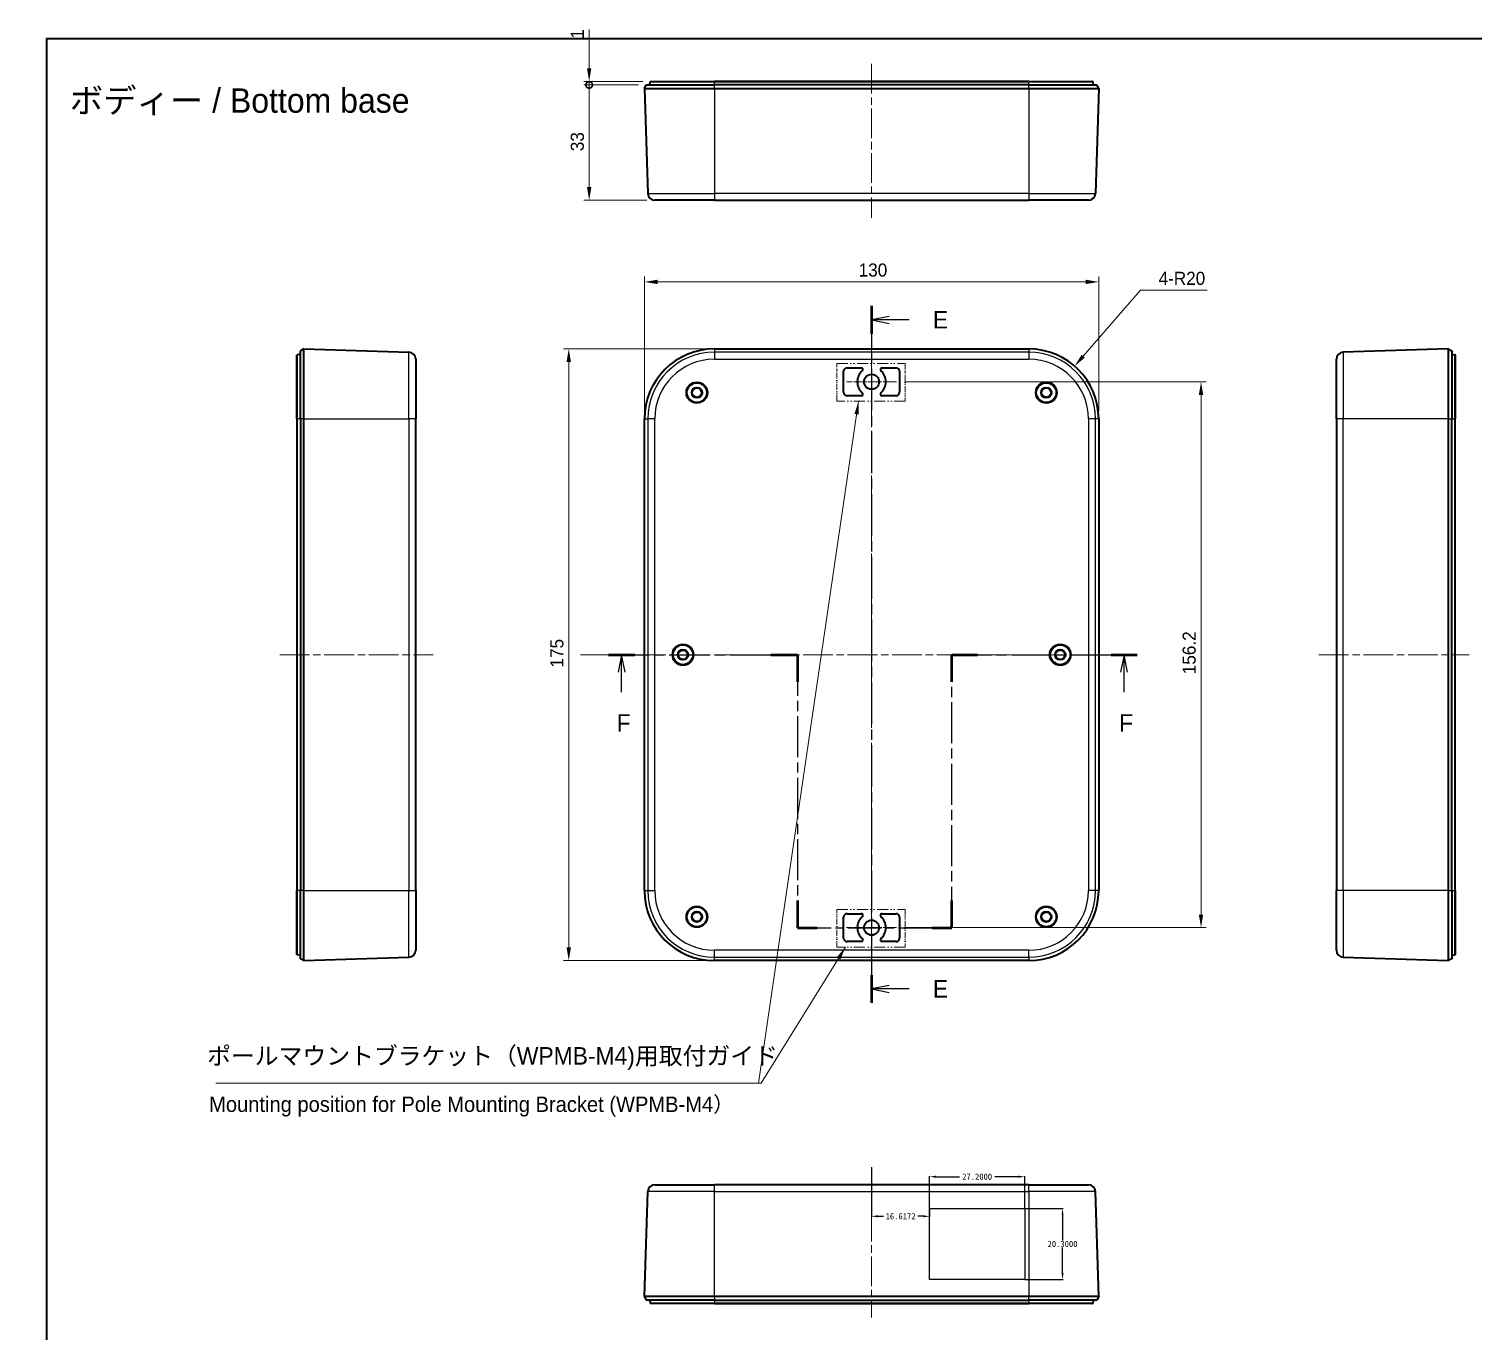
# Model space of a CAD drawing. Header units: millimetres. Extents: x 22 to 2984, y 12 to 577.
# Drawn here: x 2197.2 to 2610.6, y 204.1 to 576.8 of the extents above; entities that cross this region are included whole.
import ezdxf

# ---------------------------------------------------------------- set-up
doc = ezdxf.new("R2010")
doc.units = ezdxf.units.MM
doc.header["$LTSCALE"] = 1.5
doc.linetypes.add('CHAIN', pattern=[0.3543, 0.2362, -0.0295, 0.0591, -0.0295])
doc.linetypes.add('DASH_DOUBLE_DOT', pattern=[0.4398, 0.24, -0.06, 0.0098, -0.06, 0.01, -0.06])
doc.layers.get('Defpoints').update_dxf_attribs({"lineweight": 25})
for name, color, linetype, lineweight in [('Border (ISO)', 7, 'Continuous', 35), ('Dimension (ISO)', 7, 'Continuous', 18), ('Section Line (ISO)', 7, 'CHAIN', 25), ('Sketch Geometry (ISO)', 7, 'Continuous', 18), ('Symbol (ISO)', 7, 'Continuous', 18), ('Visible (ISO)', 7, 'Continuous', 35), ('Visible Narrow (ISO)', 7, 'Continuous', 25)]:
    doc.layers.add(name, color=color, linetype=linetype, lineweight=lineweight)
doc.layers.add('Center Mark (ISO)', color=7, linetype='Continuous', lineweight=18, true_color=0x80ffff)
doc.layers.add('Centerline (ISO)', color=7, linetype='Continuous', lineweight=18, true_color=0x80ffff)
doc.styles.add('Note Text (TK)', font='MS PGothic.ttf')
doc.dimstyles.new('Default - Method 1b (TK)', dxfattribs={"dimscale": 1.5, "dimtxt": 2.5, "dimasz": 2.5, "dimexe": 1, "dimexo": 1.5, "dimgap": 1, "dimtad": 1, "dimtoh": 1, "dimrnd": 1e-08, "dimdsep": 46, "dimtxsty": 'Note Text (TK)', "dimcen": 0.09, "dimdle": 5, "dimclrd": 100, "dimclre": 100, "dimclrt": 7, "dimadec": 1, "dimazin": 1, "dimtfac": 1, "dimtmove": 0, "dimatfit": 3, "dimfxl": 1, "dimtolj": 1, "dimlwd": -1, "dimlwe": -1, "dimarcsym": 0})
doc.dimstyles.new('Default - Method 1b (TK)$7', dxfattribs={"dimscale": 1.5, "dimtxt": 2.5, "dimasz": 2.5, "dimexe": 1, "dimexo": 1.5, "dimgap": 1, "dimtad": 1, "dimtoh": 1, "dimrnd": 1e-08, "dimdsep": 46, "dimtxsty": 'Note Text (TK)', "dimcen": 0.09, "dimdle": 5, "dimclrd": 256, "dimclre": 100, "dimclrt": 7, "dimadec": 1, "dimazin": 1, "dimtfac": 1, "dimtmove": 0, "dimatfit": 3, "dimfxl": 1, "dimtolj": 1, "dimlwd": -1, "dimlwe": -1, "dimarcsym": 0})
doc.dimstyles.get("Standard").update_dxf_attribs({"dimtxt": 0.18, "dimasz": 0.18, "dimexe": 0.18, "dimexo": 0.0625, "dimgap": 0.09, "dimtad": 0, "dimtih": 1, "dimtoh": 1, "dimdec": 4, "dimzin": 0, "dimdsep": 46, "dimtxsty": 'Standard', "dimcen": 0.09, "dimadec": 0, "dimazin": 0, "dimtfac": 1, "dimtdec": 4, "dimtofl": 0, "dimtmove": 0, "dimatfit": 3, "dimfxl": 1, "dimtolj": 1, "dimtzin": 0, "dimarcsym": 0})
doc.dimstyles.new('Standard$0', dxfattribs={"dimtxt": 0.18, "dimasz": 0.18, "dimexe": 0.18, "dimexo": 0.0625, "dimgap": 0.09, "dimtad": 0, "dimtih": 1, "dimtoh": 1, "dimdec": 4, "dimzin": 0, "dimdsep": 46, "dimtxsty": 'Standard', "dimcen": 0.09, "dimadec": 0, "dimazin": 0, "dimtfac": 1, "dimtdec": 4, "dimtofl": 0, "dimtmove": 0, "dimatfit": 3, "dimfxl": 1, "dimtolj": 1, "dimtzin": 0, "dimarcsym": 0})

# ---------------------------------------------------------------- blocks, each defined once
blk = doc.blocks.new('図面枠 tk図枠')
at = {"layer": 'Border (ISO)'}
for q in [(405.5, 289), (14.5, 8)]:
    blk.add_line((14.5, 289), q, dxfattribs=at)
blk = doc.blocks.new('2dTransSection4')
at = {"layer": 'Section Line (ISO)', "linetype": 'CHAIN', "ltscale": 16.889675}
blk.add_line((132.6, 250.74), (132.6, 151.01), dxfattribs=at)
at = {"layer": 'Section Line (ISO)', "linetype": 'Continuous', "lineweight": 50}
for p, q in [((132.6, 250.74), (132.6, 246.76)), ((132.6, 155), (132.6, 151.01))]:
    blk.add_line(p, q, dxfattribs=at)
at = {"layer": 'Section Line (ISO)', "linetype": 'Continuous'}
for p, q in [((135.1, 249.25), (132.6, 248.75)), ((135.1, 248.75), (132.6, 248.75)), ((132.6, 248.75), (135.1, 248.25)), ((137.99, 248.75), (135.1, 248.75)), ((135.1, 153.51), (132.6, 153.01)), ((135.1, 153.01), (132.6, 153.01)), ((132.6, 153.01), (135.1, 152.51)), ((137.99, 153.01), (135.1, 153.01))]:
    blk.add_line(p, q, dxfattribs=at)
at = {"layer": 'Section Line (ISO)', "char_height": 2.5, "attachment_point": 7, "style": 'Note Text (TK)'}
for insert in [(141.37, 247.52), (141.37, 151.78)]:
    blk.add_mtext('E', dxfattribs=dict(at, insert=insert))
blk = doc.blocks.new('2dTransSection5')
at = {"layer": 'Section Line (ISO)', "linetype": 'CHAIN', "ltscale": 16.413095}
blk.add_line((94.93, 200.83), (122, 200.83), dxfattribs=at)
at = {"layer": 'Section Line (ISO)', "linetype": 'Continuous', "lineweight": 50}
for p, q in [((94.93, 200.83), (98.74, 200.83)), ((118.19, 200.83), (122, 200.83)), ((122, 200.83), (122, 196.97)), ((144.08, 196.97), (144.08, 200.83)), ((144.08, 200.83), (147.78, 200.83)), ((166.89, 200.83), (170.59, 200.83)), ((122, 165.65), (122, 161.78)), ((144.08, 161.78), (144.08, 165.65)), ((122, 161.78), (124.82, 161.78)), ((141.26, 161.78), (144.08, 161.78))]:
    blk.add_line(p, q, dxfattribs=at)
at = {"layer": 'Section Line (ISO)', "linetype": 'Continuous'}
for p, q in [((96.83, 200.83), (96.33, 198.33)), ((96.83, 198.33), (96.83, 200.83)), ((97.33, 198.33), (96.83, 200.83)), ((168.74, 200.83), (168.24, 198.33)), ((168.74, 198.33), (168.74, 200.83)), ((169.24, 198.33), (168.74, 200.83)), ((96.83, 195.48), (96.83, 198.33)), ((168.74, 195.5), (168.74, 198.33))]:
    blk.add_line(p, q, dxfattribs=at)
at = {"layer": 'Section Line (ISO)', "linetype": 'CHAIN', "ltscale": 16.551752}
for p, q in [((122, 200.83), (122, 161.78)), ((144.08, 161.78), (144.08, 200.83))]:
    blk.add_line(p, q, dxfattribs=at)
at = {"layer": 'Section Line (ISO)', "linetype": 'CHAIN', "ltscale": 16.09606}
blk.add_line((144.08, 200.83), (170.59, 200.83), dxfattribs=at)
at = {"layer": 'Section Line (ISO)', "linetype": 'CHAIN', "ltscale": 13.591497}
blk.add_line((122, 161.78), (144.08, 161.78), dxfattribs=at)
at = {"layer": 'Section Line (ISO)', "char_height": 2.5, "attachment_point": 7, "style": 'Note Text (TK)'}
for insert in [(96.12, 189.83), (168.03, 189.83)]:
    blk.add_mtext('F', dxfattribs=dict(at, insert=insert))
blk = doc.blocks.new('_DotSmall')
at = {"color": 0, "linetype": 'ByBlock', "const_width": 0.5}
blk.add_lwpolyline([(-0.0625, 0, 1), (0.0625, 0, 1)], format="xyb", close=True, dxfattribs=at)
blk = doc.blocks.new('*D71')
at = {"layer": 'Defpoints', "color": 0, "transparency": 16777216}
for p in [(2357.62, 561.73), (2373.96, 560.73), (2375.22, 561.73)]:
    blk.add_point(p, dxfattribs=at)
at = {"layer": 'Dimension (ISO)', "color": 100, "transparency": 16777216}
for p, q in [((2357.62, 565.48), (2357.62, 576.55)), ((2372.97, 561.73), (2356.12, 561.73)), ((2371.71, 560.73), (2356.12, 560.73)), ((2357.62, 560.73), (2357.62, 561.73)), ((2357.62, 560.73), (2357.62, 556.98))]:
    blk.add_line(p, q, dxfattribs=at)
blk.add_solid([(2356.99, 565.48), (2358.24, 565.48), (2357.62, 561.73)], dxfattribs=at)
at = {"layer": 'Dimension (ISO)', "color": 100, "transparency": 16777216, "xscale": 3.75, "yscale": 3.75, "zscale": 3.75, "rotation": 90}
blk.add_blockref('_DotSmall', (2357.62, 560.73), dxfattribs=at)
at = {"layer": 'Dimension (ISO)', "color": 7, "transparency": 16777216, "insert": (2354.24, 573.92), "char_height": 3.75, "attachment_point": 4, "rotation": 90, "style": 'Note Text (TK)'}
blk.add_mtext('\\A1;1', dxfattribs=at)
blk = doc.blocks.new('*D72')
at = {"layer": 'Defpoints', "color": 0, "transparency": 16777216}
for p in [(2357.62, 560.73), (2373.96, 560.73), (2376.39, 527.73)]:
    blk.add_point(p, dxfattribs=at)
at = {"layer": 'Dimension (ISO)', "color": 100, "transparency": 16777216}
for p, q in [((2371.71, 560.73), (2356.12, 560.73)), ((2357.62, 531.48), (2357.62, 560.73)), ((2374.14, 527.73), (2356.12, 527.73))]:
    blk.add_line(p, q, dxfattribs=at)
blk.add_solid([(2356.99, 531.48), (2358.24, 531.48), (2357.62, 527.73)], dxfattribs=at)
at = {"layer": 'Dimension (ISO)', "color": 100, "transparency": 16777216, "xscale": 3.75, "yscale": 3.75, "zscale": 3.75, "rotation": 90}
blk.add_blockref('_DotSmall', (2357.62, 560.73), dxfattribs=at)
at = {"layer": 'Dimension (ISO)', "color": 7, "transparency": 16777216, "insert": (2354.24, 541.76), "char_height": 3.75, "attachment_point": 4, "rotation": 90, "style": 'Note Text (TK)'}
blk.add_mtext('\\A1;33', dxfattribs=at)
blk = doc.blocks.new('*D73')
at = {"layer": 'Defpoints', "color": 0, "transparency": 16777216}
for p in [(2503.46, 504.36), (2373.46, 465.17), (2503.46, 465.17)]:
    blk.add_point(p, dxfattribs=at)
at = {"layer": 'Dimension (ISO)', "color": 100, "transparency": 16777216}
for p, q in [((2373.46, 467.42), (2373.46, 505.86)), ((2377.21, 504.36), (2499.71, 504.36)), ((2503.46, 467.42), (2503.46, 505.86))]:
    blk.add_line(p, q, dxfattribs=at)
for points in [[(2377.21, 504.98), (2377.21, 503.73), (2373.46, 504.36)], [(2499.71, 504.98), (2499.71, 503.73), (2503.46, 504.36)]]:
    blk.add_solid(points, dxfattribs=at)
at = {"layer": 'Dimension (ISO)', "color": 7, "transparency": 16777216, "insert": (2434.75, 507.73), "char_height": 3.75, "attachment_point": 4, "style": 'Note Text (TK)'}
blk.add_mtext('\\A1;130', dxfattribs=at)
blk = doc.blocks.new('*D74')
at = {"layer": 'Defpoints', "color": 0, "transparency": 16777216}
for p in [(2393.46, 485.17), (2351.77, 310.17), (2393.46, 310.17)]:
    blk.add_point(p, dxfattribs=at)
at = {"layer": 'Dimension (ISO)', "color": 100, "transparency": 16777216}
for p, q in [((2391.21, 485.17), (2350.27, 485.17)), ((2351.77, 481.42), (2351.77, 313.92)), ((2391.21, 310.17), (2350.27, 310.17))]:
    blk.add_line(p, q, dxfattribs=at)
for points in [[(2351.15, 481.42), (2352.4, 481.42), (2351.77, 485.17)], [(2351.15, 313.92), (2352.4, 313.92), (2351.77, 310.17)]]:
    blk.add_solid(points, dxfattribs=at)
at = {"layer": 'Dimension (ISO)', "color": 7, "transparency": 16777216, "insert": (2348.4, 394), "char_height": 3.75, "attachment_point": 4, "rotation": 90, "style": 'Note Text (TK)'}
blk.add_mtext('\\A1;175', dxfattribs=at)
blk = doc.blocks.new('*D75')
at = {"layer": 'Defpoints', "color": 0, "transparency": 16777216}
for p in [(2445.61, 475.77), (2445.61, 319.57), (2532.75, 319.57)]:
    blk.add_point(p, dxfattribs=at)
at = {"layer": 'Dimension (ISO)', "color": 100, "transparency": 16777216}
for p, q in [((2447.86, 475.77), (2534.25, 475.77)), ((2532.75, 472.02), (2532.75, 323.32)), ((2447.86, 319.57), (2534.25, 319.57))]:
    blk.add_line(p, q, dxfattribs=at)
for points in [[(2532.12, 472.02), (2533.37, 472.02), (2532.75, 475.77)], [(2532.12, 323.32), (2533.37, 323.32), (2532.75, 319.57)]]:
    blk.add_solid(points, dxfattribs=at)
at = {"layer": 'Dimension (ISO)', "color": 7, "transparency": 16777216, "insert": (2529.37, 392.09), "char_height": 3.75, "attachment_point": 4, "rotation": 90, "style": 'Note Text (TK)'}
blk.add_mtext('\\A1;156.2', dxfattribs=at)
blk = doc.blocks.new('*D76')
at = {"layer": 'Defpoints', "color": 0, "transparency": 16777216}
for p in [(2496.57, 480.27), (2483.46, 465.17)]:
    blk.add_point(p, dxfattribs=at)
at = {"layer": 'Dimension (ISO)', "color": 100, "transparency": 16777216}
for p, q in [((2515.43, 501.98), (2499.03, 483.1)), ((2534.52, 501.98), (2515.43, 501.98))]:
    blk.add_line(p, q, dxfattribs=at)
blk.add_solid([(2498.56, 483.51), (2499.5, 482.69), (2496.57, 480.27)], dxfattribs=at)
at = {"layer": 'Dimension (ISO)', "color": 7, "transparency": 16777216, "insert": (2520.59, 505.35), "char_height": 3.75, "attachment_point": 4, "style": 'Note Text (TK)'}
blk.add_mtext('\\A1;4-R20', dxfattribs=at)
blk = doc.blocks.new('*D133')
at = {"color": 0, "linetype": 'ByBlock', "lineweight": -2, "transparency": 16777216}
for p, q in [((1536.88, 401.77), (1536.22, 400.1)), ((1538.68, 401.77), (1536.88, 401.77)), ((2455.07, 239.26), (2455.07, 248.48)), ((2456.87, 248.3), (2463.63, 248.3)), ((2480.47, 248.3), (2473.71, 248.3)), ((2482.27, 239.26), (2482.27, 248.48))]:
    blk.add_line(p, q, dxfattribs=at)
at = {"color": 0, "lineweight": -2, "transparency": 16777216}
for p, q in [((1534.16, 395.1), (1534.34, 395.1)), ((1534.25, 395.01), (1534.25, 395.19))]:
    blk.add_line(p, q, dxfattribs=at)
at = {"color": 0, "transparency": 16777216}
for points in [[(1535.94, 400.21), (1536.5, 399.99), (1535.56, 398.42)], [(2456.87, 248.6), (2456.87, 248), (2455.07, 248.3)], [(2480.47, 248.6), (2480.47, 248), (2482.27, 248.3)]]:
    blk.add_solid(points, dxfattribs=at)
at = {"layer": 'Defpoints', "color": 0, "transparency": 16777216}
for p in [(1535.56, 398.42), (1532.94, 391.78), (2482.27, 248.3), (2455.07, 239.2), (2482.27, 239.2)]:
    blk.add_point(p, dxfattribs=at)
at = {"color": 0, "transparency": 16777216, "char_height": 1.8, "attachment_point": 5}
for s, insert in [('\\A1;∅7.1400', (1543.57, 401.77)), ('\\A1;27.2000', (2468.67, 248.3))]:
    blk.add_mtext(s, dxfattribs=dict(at, insert=insert))
blk = doc.blocks.new('*D132')
at = {"color": 0, "linetype": 'ByBlock', "lineweight": -2, "transparency": 16777216}
for p, q in [((2482.34, 239.2), (2493.29, 239.2)), ((2493.11, 237.4), (2493.11, 230.04)), ((2493.11, 220.7), (2493.11, 228.06)), ((2482.34, 218.9), (2493.29, 218.9))]:
    blk.add_line(p, q, dxfattribs=at)
at = {"color": 0, "transparency": 16777216}
for points in [[(2492.81, 237.4), (2493.41, 237.4), (2493.11, 239.2)], [(2492.81, 220.7), (2493.41, 220.7), (2493.11, 218.9)]]:
    blk.add_solid(points, dxfattribs=at)
at = {"layer": 'Defpoints', "color": 0, "transparency": 16777216}
for p in [(2482.27, 239.2), (2482.27, 218.9), (2493.11, 218.9)]:
    blk.add_point(p, dxfattribs=at)
at = {"color": 0, "transparency": 16777216, "insert": (2493.11, 229.05), "char_height": 1.8, "attachment_point": 5}
blk.add_mtext('\\A1;20.3000', dxfattribs=at)
blk = doc.blocks.new('*D134')
at = {"color": 0, "linetype": 'ByBlock', "lineweight": -2, "transparency": 16777216}
for p, q in [((2438.46, 250.92), (2438.46, 236.79)), ((2440.26, 236.97), (2441.87, 236.97)), ((2453.27, 236.97), (2451.65, 236.97)), ((2455.07, 239.14), (2455.07, 236.79))]:
    blk.add_line(p, q, dxfattribs=at)
at = {"color": 0, "transparency": 16777216}
for points in [[(2440.26, 237.27), (2440.26, 236.67), (2438.46, 236.97)], [(2453.27, 237.27), (2453.27, 236.67), (2455.07, 236.97)]]:
    blk.add_solid(points, dxfattribs=at)
at = {"layer": 'Defpoints', "color": 0, "transparency": 16777216}
for p in [(2438.46, 250.99), (2438.46, 236.97), (2455.07, 239.2)]:
    blk.add_point(p, dxfattribs=at)
at = {"color": 0, "transparency": 16777216, "insert": (2446.76, 236.97), "char_height": 1.8, "attachment_point": 5}
blk.add_mtext('\\A1;16.6172', dxfattribs=at)

msp = doc.modelspace()

# ---------------------------------------------------------------- linework, layer by layer
for p, q in [((2455.07299, 218.89758), (2455.07299, 239.19758)), ((2455.07299, 239.19758), (2468.67299, 239.19758)), ((2468.67299, 239.19758), (2482.27299, 239.19758)), ((2482.27299, 239.19758), (2482.27299, 218.89758)), ((2482.27299, 218.89758), (2455.07299, 218.89758))]:
    msp.add_line(p, q)
at = {"layer": 'Center Mark (ISO)', "linetype": 'CHAIN', "ltscale": 7.945033}
for p, q in [((2438.45579, 482.91906), (2438.45579, 468.61906)), ((2445.60579, 475.76906), (2431.30579, 475.76906)), ((2438.45579, 326.71906), (2438.45579, 312.41906)), ((2445.60579, 319.56906), (2431.30579, 319.56906))]:
    msp.add_line(p, q, dxfattribs=at)
at = {"layer": 'Centerline (ISO)', "linetype": 'CHAIN', "ltscale": 23.990969}
for p, q in [((2438.45579, 566.73004), (2438.45579, 522.73004)), ((2438.45579, 487.23059), (2438.45579, 308.10754)), ((2269.06201, 397.66906), (2312.97938, 397.66906)), ((2355.10145, 397.66906), (2505.51731, 397.66906)), ((2566.49962, 397.66906), (2609.49962, 397.66906)), ((2438.45579, 250.98511), (2438.45579, 207.98511))]:
    msp.add_line(p, q, dxfattribs=at)
at = {"layer": 'Sketch Geometry (ISO)', "color": 1, "linetype": 'DASH_DOUBLE_DOT', "lineweight": 18, "ltscale": 8.760775, "true_color": 0xff0000}
for p, q in [((2428.52384, 481.03789), (2448.09724, 481.03789)), ((2448.09724, 470.18821), (2428.52384, 470.18821)), ((2428.52384, 324.81267), (2448.09724, 324.81267)), ((2448.09724, 313.96299), (2428.52384, 313.96299))]:
    msp.add_line(p, q, dxfattribs=at)
at = {"layer": 'Sketch Geometry (ISO)', "color": 1, "linetype": 'DASH_DOUBLE_DOT', "lineweight": 18, "ltscale": 4.856115, "true_color": 0xff0000}
for p, q in [((2428.52384, 470.18821), (2428.52384, 481.03789)), ((2448.09724, 481.03789), (2448.09724, 470.18821)), ((2428.52384, 313.96299), (2428.52384, 324.81267)), ((2448.09724, 324.81267), (2448.09724, 313.96299))]:
    msp.add_line(p, q, dxfattribs=at)
at = {"layer": 'Visible (ISO)'}
for p, q in [((2373.45579, 559.73004), (2373.95579, 560.73004)), ((2373.45579, 559.73004), (2393.45579, 559.73004)), ((2373.45579, 559.73004), (2374.39524, 529.66757)), ((2373.95579, 560.73004), (2393.45579, 560.73004)), ((2374.95579, 560.73004), (2375.11755, 561.6474)), ((2375.21603, 561.73004), (2393.45579, 561.73004)), ((2483.45579, 561.73004), (2393.45579, 561.73004)), ((2483.45579, 560.73004), (2393.45579, 560.73004)), ((2393.45579, 559.73004), (2483.45579, 559.73004)), ((2483.45579, 561.73004), (2501.69555, 561.73004)), ((2483.45579, 560.73004), (2502.95579, 560.73004)), ((2483.45579, 559.73004), (2503.45579, 559.73004)), ((2501.95579, 560.73004), (2501.79403, 561.6474)), ((2503.45579, 559.73004), (2502.51634, 529.66757)), ((2503.45579, 559.73004), (2502.95579, 560.73004)), ((2393.45579, 527.73004), (2376.39427, 527.73004)), ((2393.45579, 527.73004), (2483.45579, 527.73004)), ((2500.51731, 527.73004), (2483.45579, 527.73004)), ((2274.97938, 483.66906), (2274.06201, 483.50731)), ((2275.97938, 485.16906), (2274.97938, 484.66906)), ((2274.97938, 465.16906), (2274.97938, 484.66906)), ((2275.97938, 465.16906), (2275.97938, 485.16906)), ((2275.97938, 485.16906), (2306.04185, 484.22961)), ((2393.45579, 485.16906), (2483.45579, 485.16906)), ((2603.49962, 485.16906), (2573.43715, 484.22961)), ((2603.49962, 485.16906), (2604.49962, 484.66906)), ((2603.49962, 485.16906), (2603.49962, 465.16906)), ((2604.49962, 484.66906), (2604.49962, 465.16906)), ((2604.49962, 483.66906), (2605.41698, 483.50731)), ((2273.97938, 465.16906), (2273.97938, 483.40883)), ((2307.97938, 482.23059), (2307.97938, 465.16906)), ((2431.45579, 479.76906), (2435.47083, 479.76906)), ((2441.44075, 479.76906), (2445.45579, 479.76906)), ((2571.49962, 465.16906), (2571.49962, 482.23059)), ((2605.49962, 483.40883), (2605.49962, 465.16906)), ((2430.45579, 472.76906), (2430.45579, 478.76906)), ((2446.45579, 478.76906), (2446.45579, 472.76906)), ((2435.47083, 471.76906), (2431.45579, 471.76906)), ((2445.45579, 471.76906), (2441.44075, 471.76906)), ((2273.97938, 465.16906), (2273.97938, 330.16906)), ((2274.97938, 465.16906), (2274.97938, 330.16906)), ((2275.97938, 330.16906), (2275.97938, 465.16906)), ((2307.97938, 330.16906), (2307.97938, 465.16906)), ((2373.45579, 330.16906), (2373.45579, 465.16906)), ((2503.45579, 465.16906), (2503.45579, 330.16906)), ((2571.49962, 465.16906), (2571.49962, 330.16906)), ((2603.49962, 465.16906), (2603.49962, 330.16906)), ((2604.49962, 330.16906), (2604.49962, 465.16906)), ((2605.49962, 330.16906), (2605.49962, 465.16906)), ((2273.97938, 311.9293), (2273.97938, 330.16906)), ((2274.97938, 310.66906), (2274.97938, 330.16906)), ((2275.97938, 310.16906), (2275.97938, 330.16906)), ((2307.97938, 330.16906), (2307.97938, 313.10754)), ((2571.49962, 313.10754), (2571.49962, 330.16906)), ((2603.49962, 330.16906), (2603.49962, 310.16906)), ((2604.49962, 330.16906), (2604.49962, 310.66906)), ((2605.49962, 330.16906), (2605.49962, 311.9293)), ((2430.45579, 316.56906), (2430.45579, 322.56906)), ((2431.45579, 323.56906), (2435.47083, 323.56906)), ((2441.44075, 323.56906), (2445.45579, 323.56906)), ((2446.45579, 322.56906), (2446.45579, 316.56906)), ((2435.47083, 315.56906), (2431.45579, 315.56906)), ((2445.45579, 315.56906), (2441.44075, 315.56906)), ((2274.97938, 311.66906), (2274.06201, 311.83082)), ((2275.97938, 310.16906), (2274.97938, 310.66906)), ((2275.97938, 310.16906), (2306.04185, 311.10852)), ((2483.45579, 310.16906), (2393.45579, 310.16906)), ((2573.43715, 311.10852), (2603.49962, 310.16906)), ((2604.49962, 310.66906), (2603.49962, 310.16906)), ((2604.49962, 311.66906), (2605.41698, 311.83082)), ((2373.45579, 213.98511), (2374.39524, 244.04758)), ((2376.39427, 245.98511), (2393.45579, 245.98511)), ((2483.45579, 245.98511), (2393.45579, 245.98511)), ((2483.45579, 245.98511), (2500.51731, 245.98511)), ((2503.45579, 213.98511), (2502.51634, 244.04758)), ((2373.45579, 213.98511), (2373.95579, 212.98511)), ((2393.45579, 213.98511), (2373.45579, 213.98511)), ((2393.45579, 212.98511), (2373.95579, 212.98511)), ((2374.95579, 212.98511), (2375.11755, 212.06775)), ((2393.45579, 211.98511), (2375.21603, 211.98511)), ((2483.45579, 213.98511), (2393.45579, 213.98511)), ((2393.45579, 212.98511), (2483.45579, 212.98511)), ((2393.45579, 211.98511), (2483.45579, 211.98511)), ((2503.45579, 213.98511), (2483.45579, 213.98511)), ((2502.95579, 212.98511), (2483.45579, 212.98511)), ((2501.69555, 211.98511), (2483.45579, 211.98511)), ((2501.95579, 212.98511), (2501.79403, 212.06775)), ((2503.45579, 213.98511), (2502.95579, 212.98511))]:
    msp.add_line(p, q, dxfattribs=at)
for centre, radius in [((2388.45579, 472.66906), 3), ((2388.45579, 472.66906), 2.85), ((2438.45579, 475.76906), 2.15), ((2488.45579, 472.66906), 3), ((2488.45579, 472.66906), 2.85), ((2388.45579, 472.66906), 1.5), ((2388.45579, 472.66906), 1.35), ((2488.45579, 472.66906), 1.5), ((2488.45579, 472.66906), 1.35), ((2384.45579, 397.66906), 3), ((2384.45579, 397.66906), 2.85), ((2384.45579, 397.66906), 1.5), ((2384.45579, 397.66906), 1.35), ((2492.45579, 397.66906), 3), ((2492.45579, 397.66906), 2.85), ((2492.45579, 397.66906), 1.5), ((2492.45579, 397.66906), 1.35), ((2388.45579, 322.66906), 3), ((2388.45579, 322.66906), 2.85), ((2388.45579, 322.66906), 1.5), ((2388.45579, 322.66906), 1.35), ((2488.45579, 322.66906), 3), ((2488.45579, 322.66906), 2.85), ((2488.45579, 322.66906), 1.5), ((2488.45579, 322.66906), 1.35), ((2438.45579, 319.56906), 2.15)]:
    msp.add_circle(centre, radius, dxfattribs=at)
for centre, radius, start, end in [((2375.21603, 561.63004), 0.1, 90, 170), ((2501.69555, 561.63004), 0.1, 10, 90), ((2376.39427, 529.73004), 2, 181.7899106, 270), ((2500.51731, 529.73004), 2, 270, 358.2100894), ((2305.97938, 482.23059), 2, 0, 88.2100894), ((2393.45579, 465.16906), 20, 90, 180), ((2483.45579, 465.16906), 20, 0, 90), ((2573.49962, 482.23059), 2, 91.7899106, 180), ((2274.07938, 483.40883), 0.1, 100, 180), ((2431.45579, 478.76906), 1, 90, 180), ((2435.47083, 479.26906), 0.5, 310.4590831, 90), ((2441.44075, 479.26906), 0.5, 90, 229.5409169), ((2445.45579, 478.76906), 1, 0, 90), ((2605.39962, 483.40883), 0.1, 0, 80), ((2438.45579, 475.76906), 4.1, 130.4590831, 229.5409169), ((2438.45579, 475.76906), 4.1, 310.4590831, 49.5409169), ((2431.45579, 472.76906), 1, 180, 270), ((2435.47083, 472.26906), 0.5, 270, 49.5409169), ((2441.44075, 472.26906), 0.5, 130.4590831, 270), ((2445.45579, 472.76906), 1, 270, 0), ((2393.45579, 330.16906), 20, 180, 270), ((2483.45579, 330.16906), 20, 270, 0), ((2431.45579, 322.56906), 1, 90, 180), ((2438.45579, 319.56906), 4.1, 130.4590831, 229.5409169), ((2435.47083, 323.06906), 0.5, 310.4590831, 90), ((2441.44075, 323.06906), 0.5, 90, 229.5409169), ((2438.45579, 319.56906), 4.1, 310.4590831, 49.5409169), ((2445.45579, 322.56906), 1, 0, 90), ((2431.45579, 316.56906), 1, 180, 270), ((2435.47083, 316.06906), 0.5, 270, 49.5409169), ((2441.44075, 316.06906), 0.5, 130.4590831, 270), ((2445.45579, 316.56906), 1, 270, 0), ((2274.07938, 311.9293), 0.1, 180, 260), ((2305.97938, 313.10754), 2, 271.7899106, 0), ((2573.49962, 313.10754), 2, 180, 268.2100894), ((2605.39962, 311.9293), 0.1, 280, 0), ((2376.39427, 243.98511), 2, 90, 178.2100894), ((2500.51731, 243.98511), 2, 1.7899106, 90), ((2375.21603, 212.08511), 0.1, 190, 270), ((2501.69555, 212.08511), 0.1, 270, 350)]:
    msp.add_arc(centre, radius, start, end, dxfattribs=at)
at = {"layer": 'Visible Narrow (ISO)'}
for p, q in [((2393.45579, 561.6474), (2375.11755, 561.6474)), ((2393.45579, 561.6474), (2393.45579, 561.73004)), ((2393.45579, 560.73004), (2393.45579, 561.6474)), ((2393.45579, 561.6474), (2483.45579, 561.6474)), ((2393.45579, 559.73004), (2393.45579, 560.73004)), ((2393.45579, 559.73004), (2393.45579, 529.66757)), ((2483.45579, 561.6474), (2483.45579, 561.73004)), ((2483.45579, 560.73004), (2483.45579, 561.6474)), ((2501.79403, 561.6474), (2483.45579, 561.6474)), ((2483.45579, 559.73004), (2483.45579, 560.73004)), ((2483.45579, 559.73004), (2483.45579, 529.66757)), ((2374.39524, 529.66757), (2393.45579, 529.66757)), ((2483.45579, 529.66757), (2393.45579, 529.66757)), ((2393.45579, 529.66757), (2393.45579, 527.73004)), ((2483.45579, 529.66757), (2502.51634, 529.66757)), ((2483.45579, 529.66757), (2483.45579, 527.73004)), ((2306.04185, 465.16906), (2306.04185, 484.22961)), ((2393.45579, 485.16906), (2393.45579, 484.22961)), ((2483.45579, 484.22961), (2393.45579, 484.22961)), ((2393.45579, 484.22961), (2393.45579, 482.23059)), ((2483.45579, 485.16906), (2483.45579, 484.22961)), ((2483.45579, 484.22961), (2483.45579, 482.23059)), ((2573.43715, 484.22961), (2573.43715, 465.16906)), ((2274.06201, 483.50731), (2274.06201, 465.16906)), ((2393.45579, 482.23059), (2483.45579, 482.23059)), ((2605.41698, 465.16906), (2605.41698, 483.50731)), ((2274.06201, 465.16906), (2273.97938, 465.16906)), ((2274.97938, 465.16906), (2274.06201, 465.16906)), ((2274.06201, 330.16906), (2274.06201, 465.16906)), ((2275.97938, 465.16906), (2274.97938, 465.16906)), ((2275.97938, 465.16906), (2306.04185, 465.16906)), ((2306.04185, 465.16906), (2306.04185, 330.16906)), ((2307.97938, 465.16906), (2306.04185, 465.16906)), ((2373.45579, 465.16906), (2374.39524, 465.16906)), ((2374.39524, 465.16906), (2374.39524, 330.16906)), ((2376.39427, 465.16906), (2374.39524, 465.16906)), ((2376.39427, 330.16906), (2376.39427, 465.16906)), ((2502.51634, 465.16906), (2500.51731, 465.16906)), ((2500.51731, 465.16906), (2500.51731, 330.16906)), ((2502.51634, 330.16906), (2502.51634, 465.16906)), ((2503.45579, 465.16906), (2502.51634, 465.16906)), ((2573.43715, 465.16906), (2571.49962, 465.16906)), ((2603.49962, 465.16906), (2573.43715, 465.16906)), ((2573.43715, 330.16906), (2573.43715, 465.16906)), ((2603.49962, 465.16906), (2604.49962, 465.16906)), ((2604.49962, 465.16906), (2605.41698, 465.16906)), ((2605.41698, 465.16906), (2605.41698, 330.16906)), ((2605.41698, 465.16906), (2605.49962, 465.16906)), ((2274.06201, 330.16906), (2273.97938, 330.16906)), ((2274.97938, 330.16906), (2274.06201, 330.16906)), ((2274.06201, 330.16906), (2274.06201, 311.83082)), ((2275.97938, 330.16906), (2274.97938, 330.16906)), ((2275.97938, 330.16906), (2306.04185, 330.16906)), ((2306.04185, 311.10852), (2306.04185, 330.16906)), ((2306.04185, 330.16906), (2307.97938, 330.16906)), ((2373.45579, 330.16906), (2374.39524, 330.16906)), ((2374.39524, 330.16906), (2376.39427, 330.16906)), ((2502.51634, 330.16906), (2500.51731, 330.16906)), ((2503.45579, 330.16906), (2502.51634, 330.16906)), ((2573.43715, 330.16906), (2571.49962, 330.16906)), ((2603.49962, 330.16906), (2573.43715, 330.16906)), ((2573.43715, 330.16906), (2573.43715, 311.10852)), ((2603.49962, 330.16906), (2604.49962, 330.16906)), ((2604.49962, 330.16906), (2605.41698, 330.16906)), ((2605.41698, 311.83082), (2605.41698, 330.16906)), ((2605.41698, 330.16906), (2605.49962, 330.16906)), ((2393.45579, 311.10852), (2393.45579, 313.10754)), ((2483.45579, 313.10754), (2393.45579, 313.10754)), ((2393.45579, 311.10852), (2483.45579, 311.10852)), ((2393.45579, 310.16906), (2393.45579, 311.10852)), ((2483.45579, 311.10852), (2483.45579, 313.10754)), ((2483.45579, 311.10852), (2483.45579, 310.16906)), ((2393.45579, 244.04758), (2374.39524, 244.04758)), ((2393.45579, 244.04758), (2393.45579, 245.98511)), ((2393.45579, 213.98511), (2393.45579, 244.04758)), ((2393.45579, 244.04758), (2483.45579, 244.04758)), ((2483.45579, 244.04758), (2483.45579, 245.98511)), ((2483.45579, 244.04758), (2483.45579, 213.98511)), ((2502.51634, 244.04758), (2483.45579, 244.04758)), ((2375.11755, 212.06775), (2393.45579, 212.06775)), ((2393.45579, 213.98511), (2393.45579, 212.98511)), ((2393.45579, 212.98511), (2393.45579, 212.06775)), ((2483.45579, 212.06775), (2393.45579, 212.06775)), ((2393.45579, 212.06775), (2393.45579, 211.98511)), ((2483.45579, 212.98511), (2483.45579, 213.98511)), ((2483.45579, 212.98511), (2483.45579, 212.06775)), ((2483.45579, 212.06775), (2501.79403, 212.06775)), ((2483.45579, 211.98511), (2483.45579, 212.06775))]:
    msp.add_line(p, q, dxfattribs=at)
for centre, radius, start, end in [((2393.45579, 465.16906), 19.06055, 90, 180), ((2483.45579, 465.16906), 19.06055, 0, 90), ((2393.45579, 465.16906), 17.06152, 90, 180), ((2483.45579, 465.16906), 17.06152, 0, 90), ((2393.45579, 330.16906), 19.06055, 180, 270), ((2393.45579, 330.16906), 17.06152, 180, 270), ((2483.45579, 330.16906), 19.06055, 270, 0), ((2483.45579, 330.16906), 17.06152, 270, 0)]:
    msp.add_arc(centre, radius, start, end, dxfattribs=at)

# ---------------------------------------------------------------- block references
at = {"xscale": 2, "yscale": 2, "zscale": 2}
msp.add_blockref('図面枠 tk図枠', (2173.25, -4), dxfattribs=at)
at = {"layer": 'Section Line (ISO)', "xscale": 2, "yscale": 2, "zscale": 2}
for name in ['2dTransSection4', '2dTransSection5']:
    msp.add_blockref(name, (2173.25, -4), dxfattribs=at)

# ---------------------------------------------------------------- texts
at = {"layer": 'Symbol (ISO)', "color": 7, "line_spacing_factor": 1.5, "style": 'Note Text (TK)'}
for s, insert, char_height, width, attachment_point in [('{\\fＭＳ Ｐゴシック|b0|i0;\\H7.0000;ボディー / Bottom base}', (2208.96547, 555.88924), 6.9999999, 118.7425056, 4), ('{ポールマウントブラケット（WPMB-M4)用取付ガイド}', (2248.25878, 278.88275), 5, 157.2807026, 7), ('{\\fＭＳ Ｐゴシック|b0|i0;\\H4.4000;Mounting position for Pole Mounting Bracket (WPMB-M4）}', (2248.83964, 268.37157), 4.4, 159.2491245, 4)]:
    msp.add_mtext(s, dxfattribs=dict(at, insert=insert, char_height=char_height, width=width, attachment_point=attachment_point))
at = {"layer": 'Symbol (ISO)', "color": 7, "insert": (2390.12634, 275.8629), "char_height": 5, "attachment_point": 7, "line_spacing_factor": 1.5, "style": 'Note Text (TK)'}
msp.add_mtext('{ }', dxfattribs=at)

# ---------------------------------------------------------------- dimensions: what is measured, and where the dimension line sits
dim = msp.add_diameter_dim_2p(p1=(1532.94111, 391.78229), p2=(1535.56205, 398.42385), dimstyle='Standard', override={"dimtxt": 1.8, "dimasz": 1.8, "dimarcsym": 1})
dim.commit()
dim.dimension.update_dxf_attribs({"geometry": '*D133', "text_midpoint": (1543.57353, 401.77253), "dimtype": 163})
for base, p2, picture, middle in [((2482.27299, 248.29525), (2482.27299, 239.19758), '*D133', (2468.67299, 248.29525)), ((2438.45579, 236.96554), (2438.45579, 250.98511), '*D134', (2446.76439, 236.96554))]:
    dim = msp.add_linear_dim(base=base, p1=(2455.07299, 239.19758), p2=p2, dimstyle='Standard$0', override={"dimtxt": 1.8, "dimasz": 1.8, "dimarcsym": 1})
    dim.commit()
    dim.dimension.update_dxf_attribs({"geometry": picture, "text_midpoint": middle})
dim = msp.add_linear_dim(base=(2493.10791, 218.89758), p1=(2482.27299, 239.19758), p2=(2482.27299, 218.89758), angle=90, dimstyle='Standard$0', override={"dimtxt": 1.8, "dimasz": 1.8, "dimarcsym": 1})
dim.commit()
dim.dimension.update_dxf_attribs({"geometry": '*D132', "text_midpoint": (2493.10791, 229.04758)})
at = {"layer": 'Dimension (ISO)', "color": 100, "true_color": 0x00ff3f}
for base, p1, p2, angle, override, picture, middle in [((2357.61789, 561.73004), (2373.95579, 560.73004), (2375.21603, 561.73004), 90, {"dimtoh": 0, "dimdec": 2, "dimblk1": 'DotSmall', "dimsah": 1, "dimdle": 0, "dimtp": 0, "dimtm": 0, "dimtdec": 2, "dimtofl": 1, "dimatfit": 1}, '*D71', (2357.61789, 574.48288)), ((2357.61789, 560.73004), (2376.39427, 527.73004), (2373.95579, 560.73004), 90, {"dimtoh": 0, "dimdec": 2, "dimblk2": 'DotSmall', "dimsah": 1, "dimdle": 0, "dimtp": 0, "dimtm": 0, "dimtdec": 2, "dimtofl": 0, "dimatfit": 1}, '*D72', (2357.61789, 544.21004)), ((2351.77259, 310.16906), (2393.45579, 485.16906), (2393.45579, 310.16906), 270, {"dimtoh": 0, "dimdec": 2, "dimtp": 0, "dimtm": 0, "dimtdec": 2, "dimtofl": 0, "dimatfit": 1}, '*D74', (2351.77259, 397.66906)), ((2532.74646, 319.56906), (2445.60579, 475.76906), (2445.60579, 319.56906), 90, {"dimtoh": 0, "dimdec": 2, "dimtp": 0, "dimtm": 0, "dimtdec": 2, "dimtofl": 0, "dimatfit": 1}, '*D75', (2532.74646, 397.66906))]:
    dim = msp.add_linear_dim(base=base, p1=p1, p2=p2, angle=angle, dimstyle='Default - Method 1b (TK)', override=override, dxfattribs=at)
    dim.commit()
    dim.dimension.update_dxf_attribs({"geometry": picture, "text_midpoint": middle, "dimtype": 160})
dim = msp.add_linear_dim(base=(2503.45579, 504.35743), p1=(2373.45579, 465.16906), p2=(2503.45579, 465.16906), dimstyle='Default - Method 1b (TK)', override={"dimtoh": 0, "dimdec": 2, "dimtp": 0, "dimtm": 0, "dimtdec": 2, "dimtofl": 0, "dimatfit": 1}, dxfattribs=at)
dim.commit()
dim.dimension.update_dxf_attribs({"geometry": '*D73', "text_midpoint": (2438.45579, 504.35743), "dimtype": 160})
dim = msp.add_radius_dim(center=(2483.45579, 465.16906), mpoint=(2496.57058, 480.2688), text='4-<>', dimstyle='Default - Method 1b (TK)', override={"dimtih": 1, "dimdec": 2, "dimcen": 0, "dimtp": 0, "dimtm": 0, "dimtdec": 2, "dimtofl": 0}, dxfattribs=at)
dim.commit()
dim.dimension.update_dxf_attribs({"geometry": '*D76', "text_midpoint": (2527.55565, 501.97966), "dimtype": 164})

# ---------------------------------------------------------------- leaders
at = {"layer": 'Symbol (ISO)', "color": 100, "true_color": 0x00ff40, "annotation_type": 0, "has_hookline": 1, "hookline_direction": 1}
for points, text_width in [([(2434.70486, 470.18821), (2406.09225, 275.02957), (2402.34225, 275.02957)], 2.21591), ([(2430.95775, 313.96299), (2406.8593, 275.02957), (2403.1093, 275.02957)], 152.38636)]:
    msp.add_leader(points, dimstyle='Default - Method 1b (TK)$7', override={"dimgap": 0, "dimtad": 1}, dxfattribs=dict(at, text_width=text_width))

doc.saveas('drawing.dxf')
